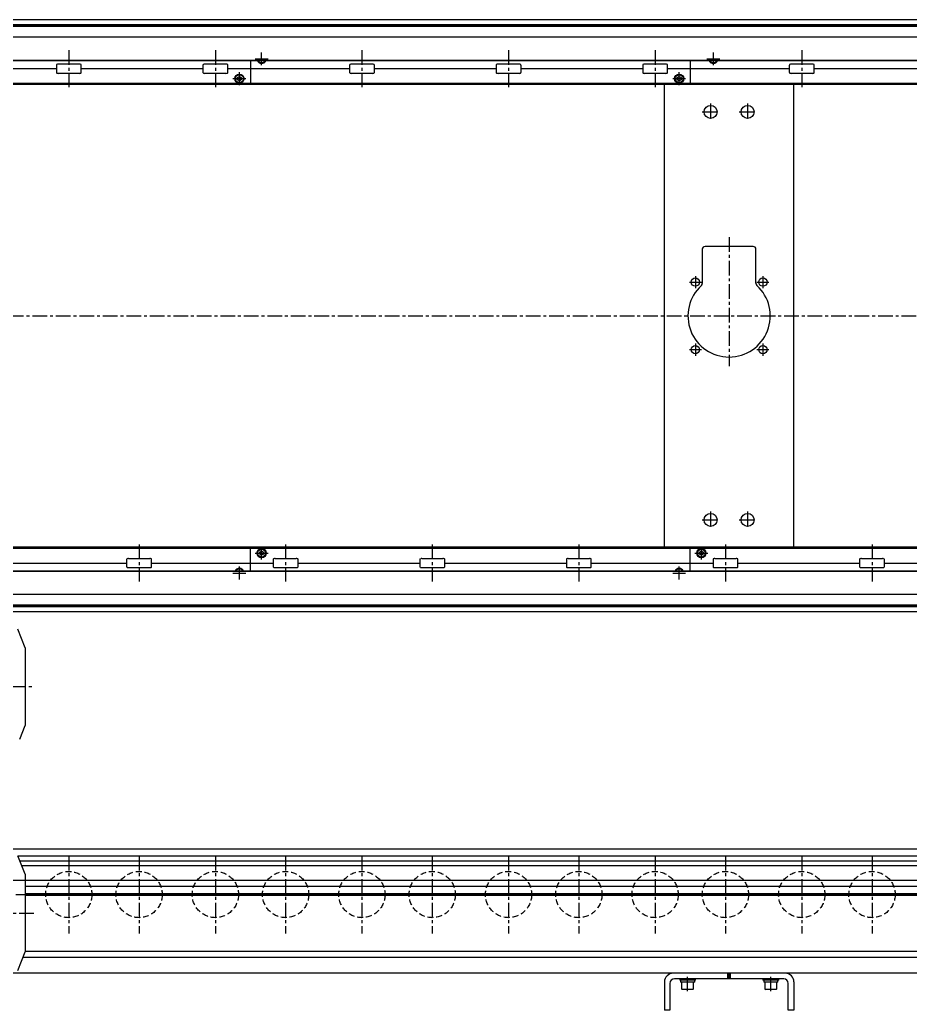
# Model space of a CAD drawing. Extents: x -10 to 3332, y -8 to 1151.
# Drawn here: x 676 to 1639, y 28 to 1098 of the extents above; entities that cross this region are included whole.
import ezdxf

# ---------------------------------------------------------------- set-up
doc = ezdxf.new("R2010")
doc.units = 0
doc.header["$LTSCALE"] = 0.5
doc.linetypes.add('CENTER', pattern=[50.8, 31.75, -6.35, 6.35, -6.35])
doc.linetypes.add('DASHED', pattern=[19.05, 12.7, -6.35])
for name, color, linetype in [('MSM_CENTER', 1, 'CENTER'), ('MSM_CONTINUOUS', 7, 'CONTINUOUS'), ('MSM_DASHED', 4, 'DASHED')]:
    doc.layers.add(name, color=color, linetype=linetype)

msp = doc.modelspace()

# ---------------------------------------------------------------- linework, layer by layer
at = {"layer": 'MSM_CENTER'}
for p, q in [((729.2, 1065.5), (729.2, 1025.5)), ((887.7, 1065.5), (887.7, 1025.5)), ((937.7, 1049.2), (937.7, 1063.2)), ((1046.2, 1065.5), (1046.2, 1025.5)), ((1204.7, 1065.5), (1204.7, 1025.5)), ((1363.2, 1065.5), (1363.2, 1025.5)), ((1426.2, 1049.2), (1426.2, 1063.2)), ((1521.7, 1065.5), (1521.7, 1025.5)), ((930.7, 1056.2), (944.7, 1056.2)), ((1419.2, 1056.2), (1433.3, 1056.2)), ((913.7, 1027.7), (913.7, 1041.8)), ((1389.2, 1027.7), (1389.2, 1041.8)), ((906.7, 1034.8), (920.7, 1034.8)), ((1382.2, 1034.8), (1396.2, 1034.8)), ((1423.2, 1007.9), (1423.2, 989.9)), ((1463.2, 1007.9), (1463.2, 989.9)), ((1414.2, 998.9), (1432.2, 998.9)), ((1454.2, 998.9), (1472.2, 998.9)), ((1443.2, 863.4), (1443.2, 723.9)), ((1400.2, 814.9), (1413.2, 814.9)), ((1406.7, 821.4), (1406.7, 808.4)), ((1473.2, 814.9), (1486.2, 814.9)), ((1479.7, 821.4), (1479.7, 808.4)), ((359.7, 778.4), (2524.9, 778.4)), ((1400.2, 741.9), (1413.2, 741.9)), ((1406.7, 748.4), (1406.7, 735.4)), ((1473.2, 741.9), (1486.2, 741.9)), ((1479.7, 748.4), (1479.7, 735.4)), ((1414.2, 557.9), (1432.2, 557.9)), ((1423.2, 566.9), (1423.2, 548.9)), ((1454.2, 557.9), (1472.2, 557.9)), ((1463.2, 566.9), (1463.2, 548.9)), ((805.2, 531.3), (805.2, 491.3)), ((937.7, 515), (937.7, 529)), ((963.7, 531.3), (963.7, 491.3)), ((1122.2, 531.3), (1122.2, 491.3)), ((1280.7, 531.3), (1280.7, 491.3)), ((1413.2, 515), (1413.2, 529)), ((1439.2, 531.3), (1439.2, 491.3)), ((1597.7, 531.3), (1597.7, 491.3)), ((930.7, 522), (944.7, 522)), ((1406.2, 522), (1420.2, 522)), ((913.7, 493.5), (913.7, 507.6)), ((1389.2, 493.5), (1389.2, 507.6)), ((906.7, 500.5), (920.7, 500.5)), ((1382.2, 500.5), (1396.2, 500.5)), ((362.2, 377.8), (692.2, 377.8)), ((729.2, 195), (729.2, 111)), ((805.2, 195), (805.2, 111)), ((887.7, 195), (887.7, 111)), ((963.7, 195), (963.7, 111)), ((1046.2, 195), (1046.2, 111)), ((1122.2, 195), (1122.2, 111)), ((1204.7, 195), (1204.7, 111)), ((1280.7, 195), (1280.7, 111)), ((1363.2, 195), (1363.2, 111)), ((1439.2, 195), (1439.2, 111)), ((1521.7, 195), (1521.7, 111)), ((1597.7, 195), (1597.7, 111)), ((367.2, 153), (2515.3, 153)), ((472.2, 133), (692.2, 133)), ((1398.3, 48.4), (1398.3, 64)), ((1488.3, 48.4), (1488.3, 64))]:
    msp.add_line(p, q, dxfattribs=at)
at = {"layer": 'MSM_CONTINUOUS'}
for p, q in [((2514.9, 1098.4), (370.7, 1098.4)), ((2513.2, 1098.3), (372.2, 1098.3)), ((2488.6, 1092.9), (396.9, 1092.9)), ((2488.5, 1092), (397, 1092)), ((2488.6, 1091.2), (396.9, 1091.2)), ((2513.2, 1079.5), (372.2, 1079.5)), ((2513.2, 1054.1), (372.2, 1054.1)), ((2513.2, 1054.5), (422.2, 1054.5)), ((715.8, 1049.5), (715.8, 1041.5)), ((740.7, 1050.5), (717.8, 1050.5)), ((742.7, 1041.5), (742.7, 1049.5)), ((874.3, 1049.5), (874.3, 1041.5)), ((899.2, 1050.5), (876.3, 1050.5)), ((901.2, 1041.5), (901.2, 1049.5)), ((925.7, 1054.1), (925.7, 1029.4)), ((937.7, 1053.9), (937.4, 1054.1)), ((938.1, 1054.1), (937.7, 1053.9)), ((1032.8, 1049.5), (1032.8, 1041.5)), ((1057.7, 1050.5), (1034.8, 1050.5)), ((1059.7, 1041.5), (1059.7, 1049.5)), ((1191.3, 1049.5), (1191.3, 1041.5)), ((1216.2, 1050.5), (1193.3, 1050.5)), ((1218.2, 1041.5), (1218.2, 1049.5)), ((1349.8, 1049.5), (1349.8, 1041.5)), ((1374.7, 1050.5), (1351.8, 1050.5)), ((1376.7, 1041.5), (1376.7, 1049.5)), ((1401.2, 1054.1), (1401.2, 1029.4)), ((1426.2, 1053.9), (1425.9, 1054.1)), ((1426.6, 1054.1), (1426.2, 1053.9)), ((1508.3, 1049.5), (1508.3, 1041.5)), ((1533.2, 1050.5), (1510.3, 1050.5)), ((1535.2, 1041.5), (1535.2, 1049.5)), ((715.8, 1045.5), (584.2, 1045.5)), ((740.7, 1040.5), (717.8, 1040.5)), ((874.3, 1045.5), (742.7, 1045.5)), ((899.2, 1040.5), (876.3, 1040.5)), ((1032.8, 1045.5), (901.2, 1045.5)), ((1057.7, 1040.5), (1034.8, 1040.5)), ((1191.3, 1045.5), (1059.7, 1045.5)), ((1216.2, 1040.5), (1193.3, 1040.5)), ((1349.8, 1045.5), (1218.2, 1045.5)), ((1374.7, 1040.5), (1351.8, 1040.5)), ((1508.3, 1045.5), (1376.7, 1045.5)), ((1533.2, 1040.5), (1510.3, 1040.5)), ((1666.8, 1045.5), (1535.2, 1045.5)), ((2510.8, 1029.4), (450.2, 1029.4)), ((2514.9, 1028.4), (450.2, 1028.4)), ((911.7, 1035.9), (913.7, 1037.1)), ((911.7, 1033.6), (911.7, 1035.9)), ((913.7, 1032.4), (911.7, 1033.6)), ((913.7, 1037.1), (915.7, 1035.9)), ((915.7, 1033.6), (913.7, 1032.4)), ((915.7, 1035.9), (915.7, 1033.6)), ((1373.2, 528.4), (1373.2, 1028.4)), ((1387.2, 1035.9), (1389.2, 1037.1)), ((1387.2, 1033.6), (1387.2, 1035.9)), ((1389.2, 1032.4), (1387.2, 1033.6)), ((1389.2, 1037.1), (1391.2, 1035.9)), ((1391.2, 1033.6), (1389.2, 1032.4)), ((1391.2, 1035.9), (1391.2, 1033.6)), ((1513.2, 528.4), (1513.2, 1028.4)), ((1414.2, 850.4), (1414.2, 813.5)), ((1469.2, 853.4), (1417.2, 853.4)), ((1472.2, 813.5), (1472.2, 850.4)), ((2514.9, 528.4), (450.2, 528.4)), ((450.2, 527.4), (2510.8, 527.4)), ((925.7, 502.6), (925.7, 527.4)), ((1401.2, 502.6), (1401.2, 527.4)), ((791.8, 515.3), (791.8, 507.3)), ((793.8, 516.3), (816.7, 516.3)), ((818.7, 507.3), (818.7, 515.3)), ((935.7, 523.2), (937.7, 524.4)), ((935.7, 520.9), (935.7, 523.2)), ((937.7, 519.7), (935.7, 520.9)), ((937.7, 524.4), (939.7, 523.2)), ((939.7, 520.9), (937.7, 519.7)), ((939.7, 523.2), (939.7, 520.9)), ((950.3, 515.3), (950.3, 507.3)), ((952.3, 516.3), (975.2, 516.3)), ((977.2, 507.3), (977.2, 515.3)), ((1108.8, 515.3), (1108.8, 507.3)), ((1110.8, 516.3), (1133.7, 516.3)), ((1135.7, 507.3), (1135.7, 515.3)), ((1267.3, 515.3), (1267.3, 507.3)), ((1269.3, 516.3), (1292.2, 516.3)), ((1294.2, 507.3), (1294.2, 515.3)), ((1411.2, 523.2), (1413.2, 524.4)), ((1411.2, 520.9), (1411.2, 523.2)), ((1413.2, 519.7), (1411.2, 520.9)), ((1413.2, 524.4), (1415.2, 523.2)), ((1415.2, 520.9), (1413.2, 519.7)), ((1415.2, 523.2), (1415.2, 520.9)), ((1425.8, 515.3), (1425.8, 507.3)), ((1427.8, 516.3), (1450.7, 516.3)), ((1452.7, 507.3), (1452.7, 515.3)), ((1584.3, 515.3), (1584.3, 507.3)), ((1586.3, 516.3), (1609.2, 516.3)), ((1611.2, 507.3), (1611.2, 515.3)), ((660.2, 511.3), (791.8, 511.3)), ((793.8, 506.3), (816.7, 506.3)), ((818.7, 511.3), (950.3, 511.3)), ((952.3, 506.3), (975.2, 506.3)), ((977.2, 511.3), (1108.8, 511.3)), ((1110.8, 506.3), (1133.7, 506.3)), ((1135.7, 511.3), (1267.3, 511.3)), ((1269.3, 506.3), (1292.2, 506.3)), ((1294.2, 511.3), (1425.8, 511.3)), ((1427.8, 506.3), (1450.7, 506.3)), ((1452.7, 511.3), (1584.3, 511.3)), ((1586.3, 506.3), (1609.2, 506.3)), ((1611.2, 511.3), (1742.8, 511.3)), ((2513.2, 502.6), (372.2, 502.6)), ((2513.2, 502.2), (422.2, 502.2)), ((913.4, 502.6), (913.7, 502.9)), ((913.7, 502.9), (914.1, 502.6)), ((1388.9, 502.6), (1389.2, 502.9)), ((1389.2, 502.9), (1389.6, 502.6)), ((2513.2, 477.2), (372.2, 477.2)), ((2488.6, 465.6), (396.9, 465.6)), ((2488.6, 463.9), (396.9, 463.9)), ((2488.5, 464.7), (397, 464.7)), ((2514.9, 458.4), (370.7, 458.4)), ((2513.2, 458.4), (372.2, 458.4)), ((682.2, 419.7), (674.2, 439.7)), ((682.2, 419.7), (682.2, 335.8)), ((676.2, 320.8), (682.2, 335.8)), ((2513.2, 202), (372.2, 202)), ((682.2, 175), (674.2, 195)), ((2513.2, 194.6), (674.4, 194.6)), ((2397.2, 189), (676.6, 189)), ((2397.2, 184), (678.6, 184)), ((682.2, 175), (682.2, 91)), ((2297.2, 168.3), (667.2, 168.3)), ((2297.2, 161.8), (682.2, 161.8)), ((2297.2, 153.9), (682.2, 153.9)), ((2297.2, 153), (682.2, 153)), ((2297.2, 152.1), (682.2, 152.1)), ((674.2, 71), (682.2, 91)), ((2297.2, 91.3), (682.2, 91.3)), ((2297.2, 84.8), (679.7, 84.8)), ((2514.9, 68), (472.2, 68)), ((1441.8, 62), (1441.8, 68)), ((1443.2, 62), (1443.2, 68)), ((1444.8, 62), (1444.8, 68)), ((1373.2, 58.5), (1373.2, 28)), ((1379.2, 57), (1379.2, 28)), ((1502.2, 62), (1384.2, 62)), ((1389.8, 62), (1389.8, 60.4)), ((1406.7, 60.4), (1389.8, 60.4)), ((1390.6, 60.4), (1390.6, 58.4)), ((1406, 58.4), (1390.6, 58.4)), ((1391.8, 58.4), (1391.8, 51.2)), ((1404.8, 51.2), (1404.8, 58.4)), ((1406, 58.4), (1406, 60.4)), ((1406.7, 60.4), (1406.7, 62)), ((1479.7, 62), (1479.7, 60.4)), ((1496.8, 60.4), (1479.7, 60.4)), ((1480.6, 60.4), (1480.6, 58.4)), ((1496, 58.4), (1480.6, 58.4)), ((1481.8, 58.4), (1481.8, 51.2)), ((1494.8, 51.2), (1494.8, 58.4)), ((1496, 58.4), (1496, 60.4)), ((1496.8, 60.4), (1496.8, 62)), ((1507.2, 28), (1507.2, 57)), ((1513.2, 58.5), (1513.2, 28)), ((1403.9, 50.4), (1392.5, 50.4)), ((1493.9, 50.4), (1482.5, 50.4)), ((1379.2, 28), (1373.2, 28)), ((1513.2, 28), (1507.2, 28))]:
    msp.add_line(p, q, dxfattribs=at)
for centre, radius in [((913.7, 1034.8), 5), ((913.7, 1034.8), 4.25), ((1389.2, 1034.8), 5), ((1389.2, 1034.8), 4.25), ((1423.2, 998.9), 7), ((1463.2, 998.9), 7), ((1406.7, 814.9), 4.5), ((1479.7, 814.9), 4.5), ((1406.7, 741.9), 4.5), ((1479.7, 741.9), 4.5), ((1423.2, 557.9), 7), ((1463.2, 557.9), 7), ((937.7, 522), 5), ((937.7, 522), 4.25), ((1413.2, 522), 5), ((1413.2, 522), 4.25)]:
    msp.add_circle(centre, radius, dxfattribs=at)
for centre, radius, start, end in [((716.7, 1049.4), 0.882, 115.5328, 172.1027), ((717.8, 1047.1), 3.41, 89.6687, 115.2454), ((740.7, 1047.1), 3.41, 64.7546, 90.3313), ((741.8, 1049.4), 0.882, 7.8973, 64.4672), ((875.2, 1049.4), 0.882, 115.5328, 172.1027), ((876.3, 1047.1), 3.41, 89.6687, 115.2454), ((899.2, 1047.1), 3.41, 64.7546, 90.3313), ((900.3, 1049.4), 0.882, 7.8973, 64.4672), ((937.7, 1056.2), 5, 204.8346, 335.1654), ((937.7, 1056.2), 4.25, 209.6116, 330.3884), ((1033.7, 1049.4), 0.882, 115.5328, 172.1027), ((1034.8, 1047.1), 3.41, 89.6687, 115.2454), ((1057.7, 1047.1), 3.41, 64.7546, 90.3313), ((1058.8, 1049.4), 0.882, 7.8973, 64.4672), ((1192.2, 1049.4), 0.882, 115.5328, 172.1027), ((1193.3, 1047.1), 3.41, 89.6687, 115.2454), ((1216.2, 1047.1), 3.41, 64.7546, 90.3313), ((1217.3, 1049.4), 0.882, 7.8973, 64.4672), ((1350.7, 1049.4), 0.882, 115.5328, 172.1027), ((1351.8, 1047.1), 3.41, 89.6687, 115.2454), ((1374.7, 1047.1), 3.41, 64.7546, 90.3313), ((1375.8, 1049.4), 0.882, 7.8973, 64.4672), ((1426.2, 1056.2), 5, 204.8346, 335.1654), ((1426.2, 1056.2), 4.25, 209.6116, 330.3884), ((1509.2, 1049.4), 0.882, 115.5328, 172.1027), ((1510.3, 1047.1), 3.41, 89.6687, 115.2454), ((1533.2, 1047.1), 3.41, 64.7546, 90.3313), ((1534.3, 1049.4), 0.882, 7.8973, 64.4672), ((716.7, 1041.6), 0.882, 187.8973, 244.4672), ((717.8, 1043.9), 3.41, 244.7546, 270.3313), ((740.7, 1043.9), 3.41, 269.6687, 295.2454), ((741.8, 1041.6), 0.882, 295.5328, 352.1027), ((875.2, 1041.6), 0.882, 187.8973, 244.4672), ((876.3, 1043.9), 3.41, 244.7546, 270.3313), ((899.2, 1043.9), 3.41, 269.6687, 295.2454), ((900.3, 1041.6), 0.882, 295.5328, 352.1027), ((1033.7, 1041.6), 0.882, 187.8973, 244.4672), ((1034.8, 1043.9), 3.41, 244.7546, 270.3313), ((1057.7, 1043.9), 3.41, 269.6687, 295.2454), ((1058.8, 1041.6), 0.882, 295.5328, 352.1027), ((1192.2, 1041.6), 0.882, 187.8973, 244.4672), ((1193.3, 1043.9), 3.41, 244.7546, 270.3313), ((1216.2, 1043.9), 3.41, 269.6687, 295.2454), ((1217.3, 1041.6), 0.882, 295.5328, 352.1027), ((1350.7, 1041.6), 0.882, 187.8973, 244.4672), ((1351.8, 1043.9), 3.41, 244.7546, 270.3313), ((1374.7, 1043.9), 3.41, 269.6687, 295.2454), ((1375.8, 1041.6), 0.882, 295.5328, 352.1027), ((1509.2, 1041.6), 0.882, 187.8973, 244.4672), ((1510.3, 1043.9), 3.41, 244.7546, 270.3313), ((1533.2, 1043.9), 3.41, 269.6687, 295.2454), ((1534.3, 1041.6), 0.882, 295.5328, 352.1027), ((1417.2, 850.4), 3, 90, 180), ((1469.2, 850.4), 3, 0, 90), ((1443.2, 778.4), 44.5, 132.3521, 47.6479), ((1411.2, 813.5), 3, 312.3521, 360), ((1475.3, 813.5), 3, 180, 227.6479), ((792.7, 515.2), 0.882, 115.5328, 172.1027), ((793.8, 512.9), 3.41, 89.6687, 115.2454), ((816.7, 512.9), 3.41, 64.7546, 90.3313), ((817.8, 515.2), 0.882, 7.8973, 64.4672), ((951.2, 515.2), 0.882, 115.5328, 172.1027), ((952.3, 512.9), 3.41, 89.6687, 115.2454), ((975.2, 512.9), 3.41, 64.7546, 90.3313), ((976.3, 515.2), 0.882, 7.8973, 64.4672), ((1109.7, 515.2), 0.882, 115.5328, 172.1027), ((1110.8, 512.9), 3.41, 89.6687, 115.2454), ((1133.7, 512.9), 3.41, 64.7546, 90.3313), ((1134.8, 515.2), 0.882, 7.8973, 64.4672), ((1268.2, 515.2), 0.882, 115.5328, 172.1027), ((1269.3, 512.9), 3.41, 89.6687, 115.2454), ((1292.2, 512.9), 3.41, 64.7546, 90.3313), ((1293.3, 515.2), 0.882, 7.8973, 64.4672), ((1426.7, 515.2), 0.882, 115.5328, 172.1027), ((1427.8, 512.9), 3.41, 89.6687, 115.2454), ((1450.7, 512.9), 3.41, 64.7546, 90.3313), ((1451.8, 515.2), 0.882, 7.8973, 64.4672), ((1585.2, 515.2), 0.882, 115.5328, 172.1027), ((1586.3, 512.9), 3.41, 89.6687, 115.2454), ((1609.2, 512.9), 3.41, 64.7546, 90.3313), ((1610.3, 515.2), 0.882, 7.8973, 64.4672), ((792.7, 507.4), 0.882, 187.8973, 244.4672), ((793.8, 509.7), 3.41, 244.7546, 270.3313), ((816.7, 509.7), 3.41, 269.6687, 295.2454), ((817.8, 507.4), 0.882, 295.5328, 352.1027), ((913.7, 500.5), 5, 24.8346, 155.1654), ((913.7, 500.5), 4.25, 29.6116, 150.3884), ((951.2, 507.4), 0.882, 187.8973, 244.4672), ((952.3, 509.7), 3.41, 244.7546, 270.3313), ((975.2, 509.7), 3.41, 269.6687, 295.2454), ((976.3, 507.4), 0.882, 295.5328, 352.1027), ((1109.7, 507.4), 0.882, 187.8973, 244.4672), ((1110.8, 509.7), 3.41, 244.7546, 270.3313), ((1133.7, 509.7), 3.41, 269.6687, 295.2454), ((1134.8, 507.4), 0.882, 295.5328, 352.1027), ((1268.2, 507.4), 0.882, 187.8973, 244.4672), ((1269.3, 509.7), 3.41, 244.7546, 270.3313), ((1292.2, 509.7), 3.41, 269.6687, 295.2454), ((1293.3, 507.4), 0.882, 295.5328, 352.1027), ((1389.2, 500.5), 5, 24.8346, 155.1654), ((1389.2, 500.5), 4.25, 29.6116, 150.3884), ((1426.7, 507.4), 0.882, 187.8973, 244.4672), ((1427.8, 509.7), 3.41, 244.7546, 270.3313), ((1450.7, 509.7), 3.41, 269.6687, 295.2454), ((1451.8, 507.4), 0.882, 295.5328, 352.1027), ((1585.2, 507.4), 0.882, 187.8973, 244.4672), ((1586.3, 509.7), 3.41, 244.7546, 270.3313), ((1609.2, 509.7), 3.41, 269.6687, 295.2454), ((1610.3, 507.4), 0.882, 295.5328, 352.1027), ((1382.8, 58.5), 9.5, 90, 180), ((1503.8, 58.5), 9.5, 0, 90), ((1384.2, 57), 5, 90, 180), ((1502.2, 57), 5, 0, 90), ((1392.5, 51.2), 0.8, 180, 270), ((1403.9, 51.2), 0.8, 270, 0), ((1482.5, 51.2), 0.8, 180, 270), ((1493.9, 51.2), 0.8, 270, 0)]:
    msp.add_arc(centre, radius, start, end, dxfattribs=at)
at = {"layer": 'MSM_DASHED'}
for centre in [(729.2, 153), (805.2, 153), (887.7, 153), (963.7, 153), (1046.2, 153), (1122.2, 153), (1204.7, 153), (1280.7, 153), (1363.2, 153), (1439.2, 153), (1521.7, 153), (1597.7, 153)]:
    msp.add_circle(centre, 25, dxfattribs=at)

doc.saveas('drawing.dxf')
